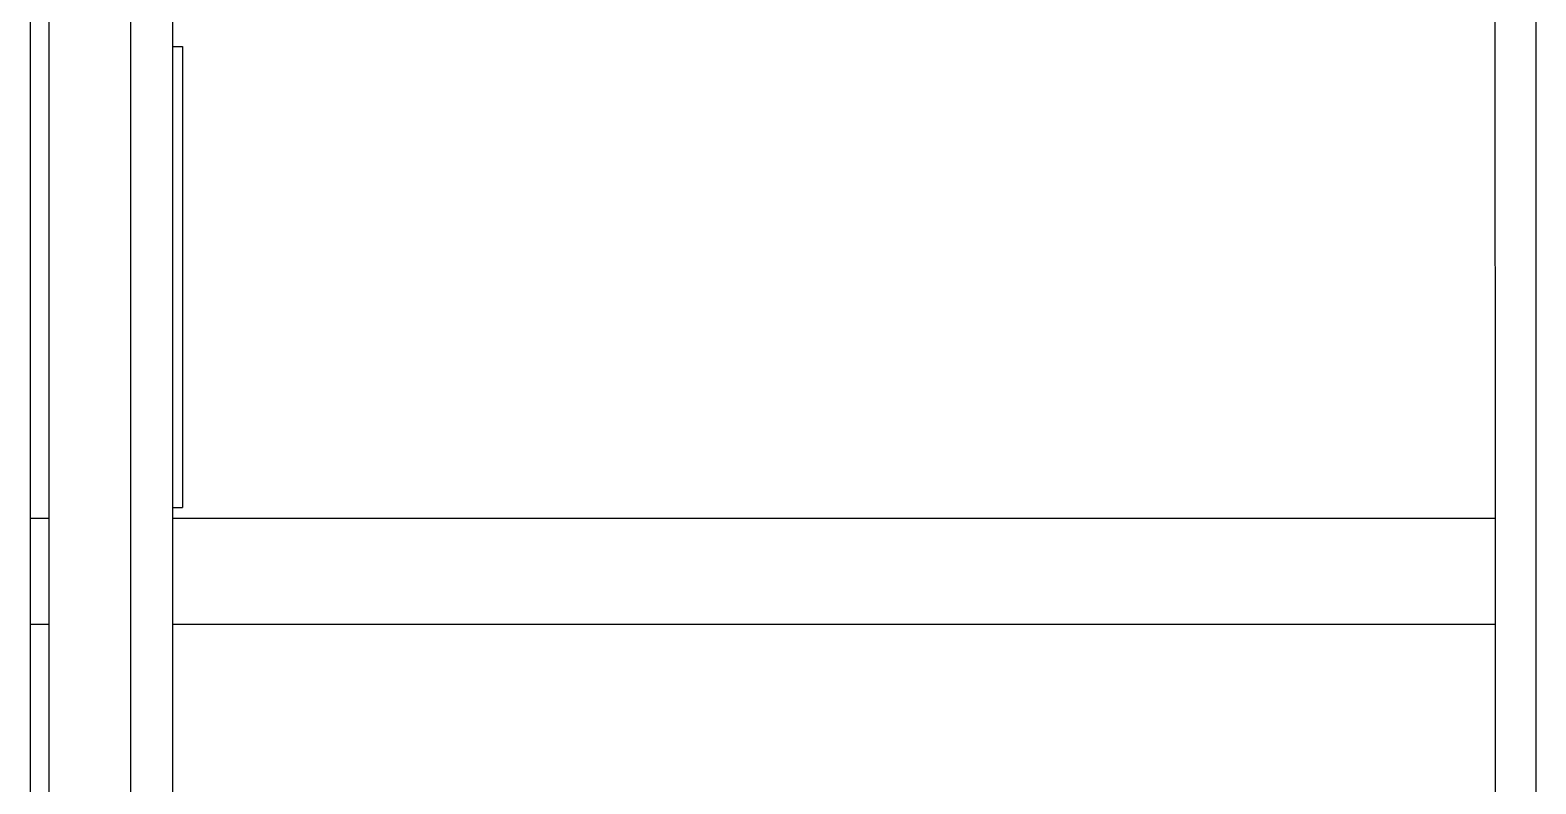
# Model space of a CAD drawing. Header units: metres. Extents: x 54.3 to 102.1, y 17 to 45.8.
# Drawn here: x 94.1093 to 94.5364, y 34.6893 to 34.9029 of the extents above; entities that cross this region are included whole.
import ezdxf

# ---------------------------------------------------------------- set-up
doc = ezdxf.new("R2010")
doc.units = ezdxf.units.M
doc.layers.add('Edges', color=7, linetype='Continuous')

# ---------------------------------------------------------------- blocks, each defined once
blk = doc.blocks.new('fr elevation')
for p, q in [((-0.81277, -0.59876), (-0.81277, -1.66876)), ((-0.80743, -0.59876), (-0.80743, -1.66876)), ((-0.78431, -0.81542), (-0.78431, -2.11174)), ((-0.38561, -0.86212), (-0.38561, -2.0597)), ((-0.77224, -1.53486), (-0.77224, -1.47708)), ((-0.39711, -1.66876), (-0.39712, -1.52568)), ((-0.77224, -1.66562), (-0.77224, -1.53486)), ((-0.77224, -1.53486), (-0.7695, -1.53486)), ((-0.7695, -1.53486), (-0.7695, -1.66562)), ((-0.77224, -1.66562), (-0.7695, -1.66562)), ((-0.77224, -1.66876), (-0.77224, -1.66562)), ((-0.80743, -1.66876), (-0.81277, -1.66876)), ((-0.81277, -1.66876), (-0.81277, -1.69876)), ((-0.80743, -1.66876), (-0.80743, -1.69876)), ((-0.39711, -1.66876), (-0.77224, -1.66876)), ((-0.77224, -1.69876), (-0.77224, -1.66876)), ((-0.39711, -1.69876), (-0.39711, -1.66876)), ((-0.80743, -1.69876), (-0.81277, -1.69876)), ((-0.81277, -1.69876), (-0.81277, -1.93145)), ((-0.80743, -1.69876), (-0.80743, -1.93145)), ((-0.39711, -1.69876), (-0.77224, -1.69876)), ((-0.77224, -1.74976), (-0.77224, -1.69876)), ((-0.39711, -1.86701), (-0.39711, -1.69876))]:
    blk.add_line(p, q)

msp = doc.modelspace()

# ---------------------------------------------------------------- block references
at = {"layer": 'Edges'}
msp.add_blockref('fr elevation', (94.92205, 36.43321), dxfattribs=at)

doc.saveas('drawing.dxf')
